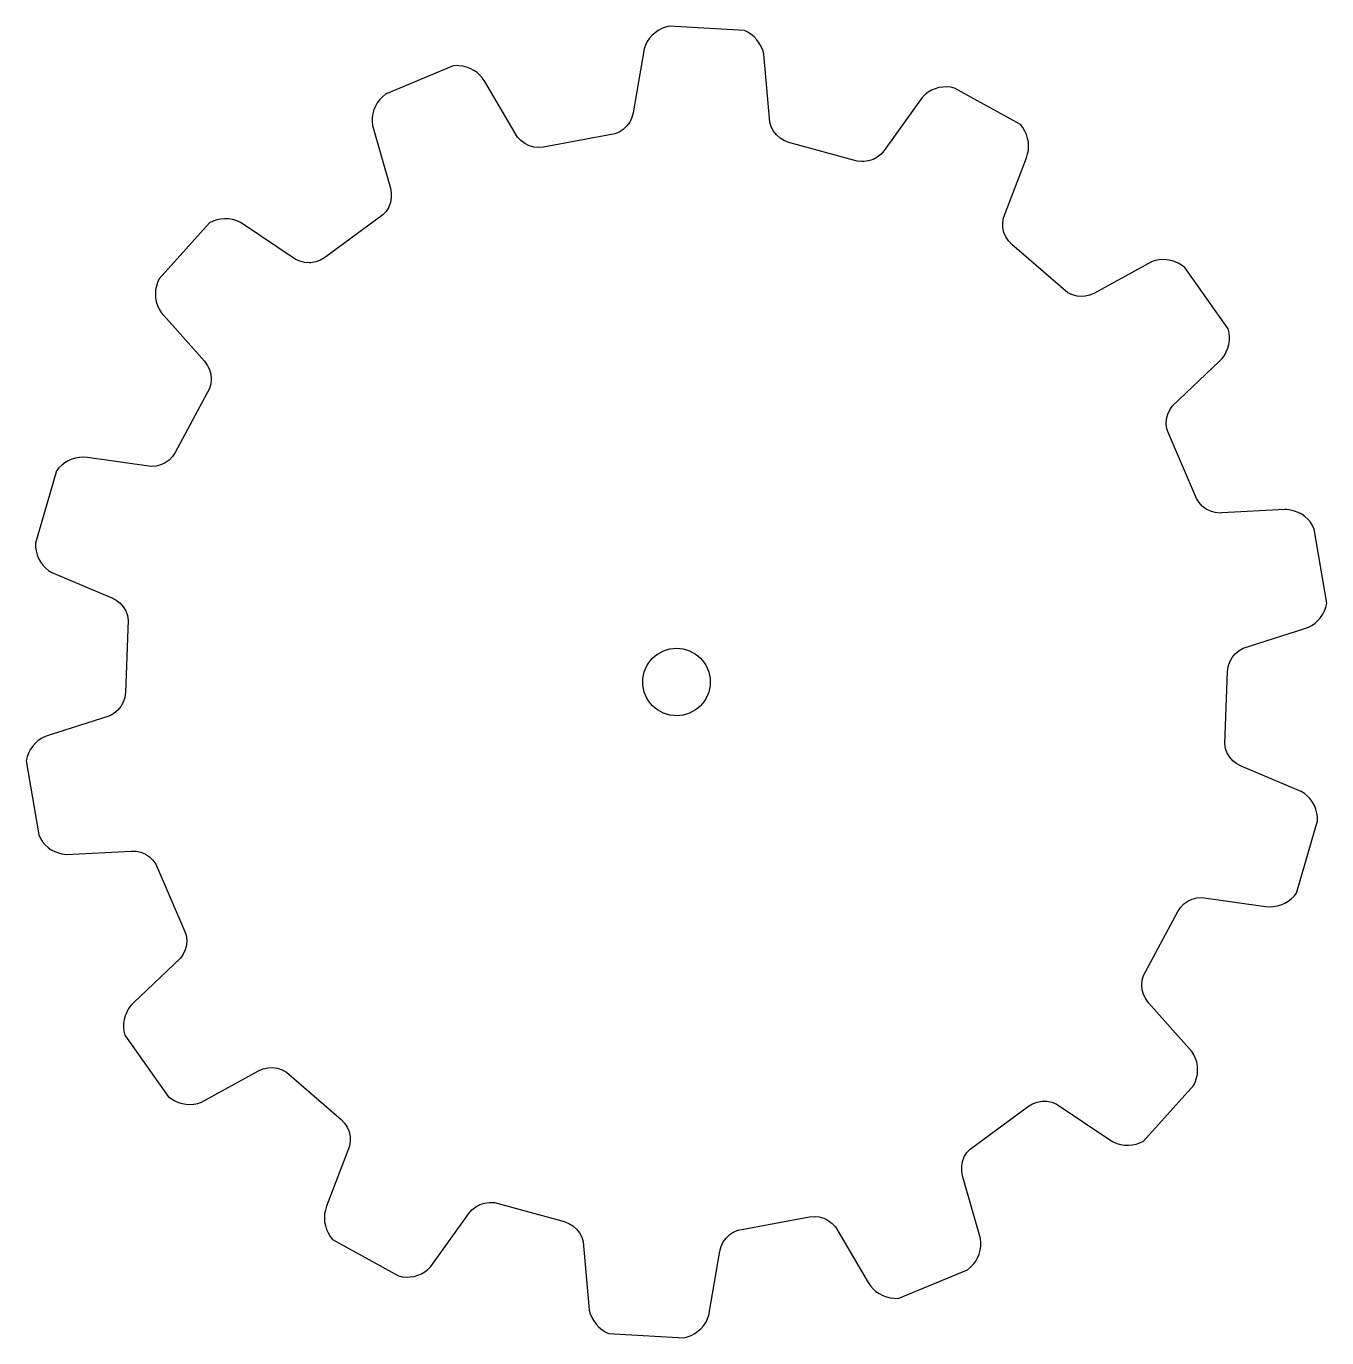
# Model space of a CAD drawing. Extents: x -48.2 to 48.2, y -48.6 to 48.6.
import ezdxf

# ---------------------------------------------------------------- set-up
doc = ezdxf.new("R2010")
doc.units = 0
doc.header["$MEASUREMENT"] = 0

msp = doc.modelspace()

# ---------------------------------------------------------------- linework, layer by layer
at = {"color": 13}
msp.add_lwpolyline([(47.531, -10.297), (47.526, -10.005), (47.485, -9.716), (47.409, -9.435), (47.3, -9.164), (47.158, -8.909), (46.987, -8.673), (46.788, -8.459), (46.564, -8.272), (46.32, -8.113), (41.864, -6.249), (41.543, -6.08), (41.259, -5.856), (41.02, -5.584), (40.835, -5.272), (40.709, -4.932), (40.648, -4.575), (40.866, 0.789), (40.915, 1.148), (41.028, 1.492), (41.203, 1.81), (41.432, 2.09), (41.708, 2.324), (42.023, 2.504), (46.577, 3.956), (46.849, 4.061), (47.107, 4.198), (47.346, 4.365), (47.562, 4.561), (47.754, 4.781), (47.917, 5.023), (48.049, 5.283), (48.149, 5.557), (48.215, 5.842), (47.292, 11.345), (47.16, 11.606), (46.998, 11.849), (46.808, 12.07), (46.592, 12.266), (46.354, 12.435), (46.097, 12.573), (45.825, 12.679), (45.542, 12.751), (45.253, 12.788), (45.107, 12.793), (40.43, 12.534), (40.309, 12.531), (39.948, 12.566), (39.6, 12.666), (39.276, 12.828), (38.986, 13.046), (38.742, 13.313), (38.55, 13.62), (36.477, 18.442), (36.365, 18.786), (36.318, 19.146), (36.337, 19.507), (36.422, 19.86), (36.569, 20.191), (36.775, 20.489), (40.247, 23.773), (40.448, 23.986), (40.62, 24.221), (40.763, 24.476), (40.873, 24.746), (40.95, 25.027), (40.992, 25.316), (40.999, 25.608), (40.97, 25.898), (40.905, 26.183), (37.686, 30.741), (37.454, 30.919), (37.203, 31.067), (36.936, 31.184), (36.656, 31.267), (36.368, 31.315), (36.077, 31.328), (35.786, 31.306), (35.5, 31.248), (35.223, 31.156), (30.988, 28.834), (30.656, 28.689), (30.303, 28.606), (30.062, 28.587), (29.701, 28.615), (29.35, 28.707), (29.023, 28.862), (24.863, 32.442), (24.613, 32.704), (24.414, 33.007), (24.275, 33.342), (24.198, 33.696), (24.187, 34.058), (24.243, 34.416), (25.947, 38.882), (26.035, 39.16), (26.088, 39.447), (26.107, 39.738), (26.089, 40.029), (26.036, 40.316), (25.949, 40.595), (25.828, 40.86), (25.676, 41.109), (25.494, 41.338), (20.616, 44.048), (20.33, 44.108), (20.039, 44.132), (19.748, 44.121), (19.46, 44.075), (19.179, 43.994), (18.911, 43.879), (18.659, 43.732), (18.426, 43.556), (18.217, 43.353), (15.408, 39.424), (15.172, 39.149), (14.89, 38.921), (14.572, 38.749), (14.227, 38.637), (13.867, 38.591), (13.746, 38.59), (13.387, 38.632), (8.325, 40.017), (7.985, 40.145), (7.675, 40.332), (7.404, 40.572), (7.182, 40.858), (7.015, 41.18), (6.91, 41.527), (6.507, 46.289), (6.466, 46.578), (6.389, 46.86), (6.279, 47.13), (6.137, 47.385), (5.965, 47.62), (5.766, 47.833), (5.542, 48.02), (5.296, 48.179), (5.034, 48.306), (-0.538, 48.63), (-0.821, 48.56), (-1.094, 48.457), (-1.351, 48.32), (-1.591, 48.153), (-1.808, 47.959), (-2, 47.739), (-2.164, 47.497), (-2.297, 47.238), (-2.397, 46.964), (-3.223, 42.205), (-3.316, 41.855), (-3.472, 41.527), (-3.684, 41.234), (-3.946, 40.984), (-4.25, 40.786), (-4.584, 40.647), (-9.862, 39.666), (-10.223, 39.634), (-10.584, 39.668), (-10.933, 39.767), (-11.257, 39.928), (-11.547, 40.145), (-11.792, 40.412), (-14.221, 44.528), (-14.384, 44.771), (-14.575, 44.991), (-14.791, 45.187), (-15.03, 45.355), (-15.287, 45.493), (-15.56, 45.598), (-15.843, 45.669), (-16.132, 45.705), (-16.278, 45.71), (-16.569, 45.693), (-21.584, 43.581), (-21.809, 43.395), (-22.01, 43.183), (-22.183, 42.949), (-22.326, 42.694), (-22.438, 42.425), (-22.515, 42.143), (-22.558, 41.855), (-22.565, 41.563), (-22.537, 41.272), (-21.216, 36.627), (-21.148, 36.271), (-21.146, 35.909), (-21.21, 35.552), (-21.338, 35.213), (-21.525, 34.903), (-21.766, 34.632), (-26.096, 31.459), (-26.407, 31.273), (-26.747, 31.147), (-27.104, 31.085), (-27.225, 31.079), (-27.586, 31.106), (-27.937, 31.197), (-28.265, 31.351), (-32.133, 33.948), (-32.385, 34.096), (-32.653, 34.212), (-32.933, 34.295), (-33.22, 34.342), (-33.512, 34.355), (-33.803, 34.331), (-34.089, 34.273), (-34.365, 34.18), (-34.629, 34.054), (-38.356, 29.9), (-38.478, 29.635), (-38.567, 29.357), (-38.621, 29.07), (-38.64, 28.779), (-38.623, 28.488), (-38.571, 28.201), (-38.484, 27.922), (-38.364, 27.656), (-38.212, 27.407), (-35.007, 23.794), (-34.791, 23.503), (-34.632, 23.178), (-34.535, 22.829), (-34.503, 22.468), (-34.537, 22.107), (-34.637, 21.759), (-37.161, 17.021), (-37.361, 16.718), (-37.613, 16.457), (-37.907, 16.247), (-38.236, 16.093), (-38.586, 16.002), (-38.948, 15.977), (-43.681, 16.644), (-43.971, 16.668), (-44.263, 16.657), (-44.551, 16.609), (-44.831, 16.528), (-45.099, 16.412), (-45.351, 16.265), (-45.583, 16.088), (-45.792, 15.884), (-45.975, 15.657), (-47.531, 10.297), (-47.526, 10.005), (-47.485, 9.716), (-47.409, 9.435), (-47.3, 9.164), (-47.158, 8.909), (-46.987, 8.673), (-46.788, 8.459), (-46.564, 8.272), (-46.32, 8.113), (-41.864, 6.249), (-41.543, 6.08), (-41.259, 5.856), (-41.02, 5.584), (-40.835, 5.272), (-40.709, 4.932), (-40.648, 4.575), (-40.866, -0.789), (-40.915, -1.148), (-41.028, -1.492), (-41.203, -1.81), (-41.432, -2.09), (-41.708, -2.324), (-42.023, -2.504), (-46.577, -3.956), (-46.849, -4.061), (-47.107, -4.198), (-47.346, -4.365), (-47.562, -4.561), (-47.754, -4.781), (-47.917, -5.023), (-48.049, -5.283), (-48.149, -5.557), (-48.215, -5.842), (-47.292, -11.345), (-47.16, -11.606), (-46.998, -11.849), (-46.808, -12.07), (-46.592, -12.266), (-46.354, -12.435), (-46.097, -12.573), (-45.825, -12.679), (-45.542, -12.751), (-45.253, -12.788), (-40.43, -12.534), (-40.067, -12.547), (-39.714, -12.625), (-39.38, -12.767), (-39.078, -12.967), (-38.818, -13.219), (-38.607, -13.514), (-36.477, -18.442), (-36.365, -18.786), (-36.318, -19.146), (-36.337, -19.507), (-36.422, -19.86), (-36.569, -20.191), (-36.775, -20.489), (-40.247, -23.773), (-40.448, -23.986), (-40.62, -24.221), (-40.763, -24.476), (-40.873, -24.746), (-40.95, -25.027), (-40.992, -25.316), (-40.999, -25.608), (-40.97, -25.898), (-40.905, -26.183), (-37.686, -30.741), (-37.454, -30.919), (-37.203, -31.067), (-36.936, -31.184), (-36.656, -31.267), (-36.368, -31.315), (-36.077, -31.328), (-35.786, -31.306), (-35.5, -31.248), (-35.223, -31.156), (-30.988, -28.834), (-30.656, -28.689), (-30.303, -28.606), (-29.941, -28.589), (-29.582, -28.638), (-29.238, -28.752), (-28.921, -28.927), (-24.863, -32.442), (-24.613, -32.704), (-24.414, -33.007), (-24.275, -33.342), (-24.198, -33.696), (-24.187, -34.058), (-24.243, -34.416), (-25.947, -38.882), (-26.035, -39.16), (-26.088, -39.447), (-26.107, -39.738), (-26.089, -40.029), (-26.036, -40.316), (-25.949, -40.595), (-25.828, -40.86), (-25.676, -41.109), (-25.494, -41.338), (-20.616, -44.048), (-20.33, -44.108), (-20.039, -44.132), (-19.748, -44.121), (-19.46, -44.075), (-19.179, -43.994), (-18.911, -43.879), (-18.659, -43.732), (-18.426, -43.556), (-18.217, -43.353), (-15.408, -39.424), (-15.172, -39.149), (-14.89, -38.921), (-14.572, -38.749), (-14.227, -38.637), (-13.867, -38.591), (-13.506, -38.61), (-8.325, -40.017), (-7.985, -40.145), (-7.675, -40.332), (-7.404, -40.572), (-7.182, -40.858), (-7.015, -41.18), (-6.91, -41.527), (-6.507, -46.289), (-6.466, -46.578), (-6.389, -46.86), (-6.279, -47.13), (-6.137, -47.385), (-5.965, -47.62), (-5.766, -47.833), (-5.542, -48.02), (-5.296, -48.179), (-5.034, -48.306), (0.538, -48.63), (0.821, -48.56), (1.094, -48.457), (1.351, -48.32), (1.591, -48.153), (1.808, -47.959), (2, -47.739), (2.164, -47.497), (2.297, -47.238), (2.397, -46.964), (3.223, -42.205), (3.316, -41.855), (3.472, -41.527), (3.684, -41.234), (3.946, -40.984), (4.25, -40.786), (4.584, -40.647), (9.862, -39.666), (10.223, -39.634), (10.584, -39.668), (10.933, -39.767), (11.257, -39.928), (11.547, -40.145), (11.792, -40.412), (14.221, -44.528), (14.384, -44.771), (14.575, -44.991), (14.791, -45.187), (15.03, -45.355), (15.287, -45.493), (15.56, -45.598), (15.843, -45.669), (16.132, -45.705), (16.424, -45.706), (21.584, -43.581), (21.809, -43.395), (22.01, -43.183), (22.183, -42.949), (22.326, -42.694), (22.438, -42.425), (22.515, -42.143), (22.558, -41.855), (22.565, -41.563), (22.537, -41.272), (21.216, -36.627), (21.148, -36.271), (21.146, -35.909), (21.21, -35.552), (21.338, -35.213), (21.525, -34.903), (21.766, -34.632), (26.096, -31.459), (26.407, -31.273), (26.747, -31.147), (27.104, -31.085), (27.466, -31.089), (27.822, -31.16), (28.159, -31.293), (32.133, -33.948), (32.385, -34.096), (32.653, -34.212), (32.933, -34.295), (33.22, -34.342), (33.512, -34.355), (33.803, -34.331), (34.089, -34.273), (34.365, -34.18), (34.629, -34.054), (38.356, -29.9), (38.478, -29.635), (38.567, -29.357), (38.621, -29.07), (38.64, -28.779), (38.623, -28.488), (38.571, -28.201), (38.484, -27.922), (38.364, -27.656), (38.212, -27.407), (35.007, -23.794), (34.791, -23.503), (34.632, -23.178), (34.535, -22.829), (34.503, -22.468), (34.537, -22.107), (34.637, -21.759), (37.161, -17.021), (37.361, -16.718), (37.613, -16.457), (37.907, -16.247), (38.236, -16.093), (38.586, -16.002), (38.948, -15.977), (43.681, -16.644), (43.971, -16.668), (44.263, -16.657), (44.551, -16.609), (44.831, -16.528), (45.099, -16.412), (45.351, -16.265), (45.583, -16.088), (45.792, -15.884), (45.975, -15.657)], close=True, dxfattribs=at)
msp.add_circle((0, 0), 2.5, dxfattribs=at)

doc.saveas('drawing.dxf')
